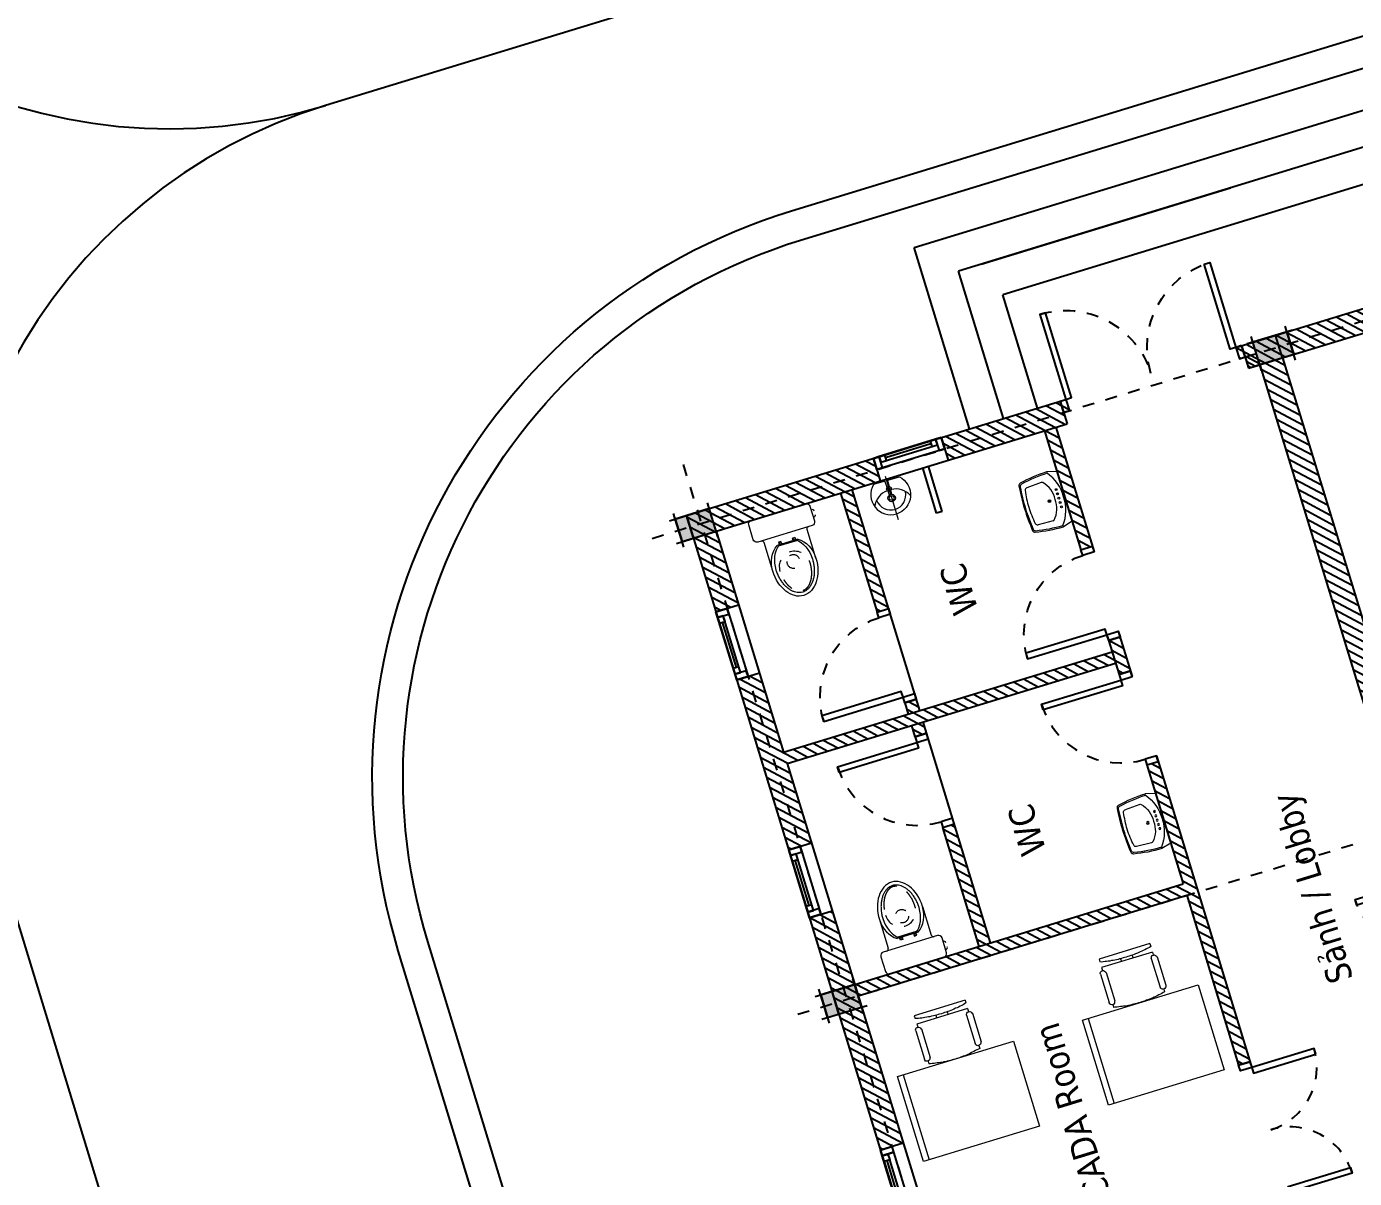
# Model space of a CAD drawing. Header units: inches. Extents: x 543393 to 2689207, y 1841861 to 9121372.
# Drawn here: x 547505.91 to 547517.12, y 1841962.72 to 1841972.44 of the extents above; entities that cross this region are included whole.
import ezdxf
from ezdxf.enums import TextEntityAlignment as Align

# ---------------------------------------------------------------- set-up
doc = ezdxf.new("R2010")
doc.units = ezdxf.units.IN
doc.header["$MEASUREMENT"] = 0
for name, pattern in [('02 Xref HH1 MBXD$0$ACAD_ISO07W100', [3, 0, -3]), ('02 Xref HH1 MBXD$0$HIDDEN', [0.375, 0.25, -0.125]), ('ACAD_ISO04W100', [30, 24, -3, 0, -3]), ('DASHDOT', [1, 0.5, -0.25, 0, -0.25])]:
    doc.linetypes.add(name, pattern=pattern)
for name, color, linetype in [('02 Xref HH1 MBXD$0$0.0', 4, 'Continuous'), ('02 Xref HH1 MBXD$0$01', 1, 'Continuous'), ('02 Xref HH1 MBXD$0$02', 8, 'Continuous'), ('02 Xref HH1 NDK$0$Nha_cot', 5, 'Continuous'), ('0_Central_Road', 9, 'Continuous'), ('CENTER', 8, 'ACAD_ISO04W100'), ('Duong', 4, 'Continuous'), ('MBXD$0$Noi_that', 7, 'Continuous')]:
    doc.layers.add(name, color=color, linetype=linetype)
for name, color, linetype, lineweight in [('02 Xref HH1 MBXD$0$VAT DUNG', 115, 'Continuous', 5), ('02 Xref HH1 NDK$0$00', 11, 'Continuous', 25), ('02 Xref HH1 NDK$0$000 NHA', 5, 'Continuous', 20), ('Kich thuoc', 8, 'Continuous', 18), ('TEXT_Phong', 1, 'Continuous', 20)]:
    doc.layers.add(name, color=color, linetype=linetype, lineweight=lineweight)
doc.styles.add('Tahoma-R', font='tahoma.ttf')
pattern_1 = [(315, (239317.2439360879, 83643.51714219354), (44.19417382415923, 44.19417382415921), [])]

# ---------------------------------------------------------------- blocks, each defined once
blk = doc.blocks.new('02 Xref HH1 MBXD$0$XRF-HH1-NDK$0$A$C36057a99')
h = blk.add_hatch(color=256)
h.dxf.hatch_style = 1
h.paths.add_polyline_path([(-100, 0), (100, 0), (100, 300), (-100, 300)])
blk.add_lwpolyline([(-100, 0), (100, 0), (100, 300), (-100, 300)], close=True)
blk = doc.blocks.new('02 Xref HH1 MBXD$0$CD-800')
at = {"color": 3}
for points in [[(0, -100), (50, -100), (50, 0), (0, 0)], [(750, -100), (800, -100), (800, 0), (750, 0)]]:
    blk.add_lwpolyline(points, close=True, dxfattribs=at)
at = {"color": 8}
blk.add_lwpolyline([(99.99999999999977, -800), (49.99999999999977, -800), (50, -100), (100, -100)], close=True, dxfattribs=at)
at = {"color": 8, "linetype": '02 Xref HH1 MBXD$0$HIDDEN'}
blk.add_arc((50, -100), 700, 270, 0, dxfattribs=at)
blk = doc.blocks.new('02 Xref HH1 MBXD$0$CD-1200')
at = {"color": 3}
for points in [[(0, -100), (50, -100), (50, 0), (0, 0)], [(1200, -100.0000000000009), (1150, -100.0000000000009), (1150, -9.094947017729282e-13), (1200, -9.094947017729282e-13)]]:
    blk.add_lwpolyline(points, close=True, dxfattribs=at)
at = {"color": 8}
for points in [[(100, -650), (50, -650), (50, -100), (100, -100)], [(1100, -650), (1150, -650), (1150, -100), (1100, -100)]]:
    blk.add_lwpolyline(points, close=True, dxfattribs=at)
at = {"color": 8, "linetype": '02 Xref HH1 MBXD$0$HIDDEN'}
for centre, start, end in [((50, -100), 270, 0), ((1150, -100), 180, 270)]:
    blk.add_arc(centre, 550, start, end, dxfattribs=at)
blk = doc.blocks.new('02 Xref HH1 MBXD$0$CS-1600')
at = {"color": 8, "lineweight": 25}
for p, q in [((100.0000000000086, -50), (50, -50)), ((50, -50), (50, -100)), ((50, -50), (50, -100)), ((50, -100), (100.0000000000086, -100)), ((100.0000000000086, -100), (100.0000000000086, -50)), ((775.0000000000136, -74.59999999998399), (100.0000000000086, -74.59999999998399)), ((824.9999999999804, -2.582964953035116e-10), (774.9999999999718, -2.582964953035116e-10)), ((774.9999999999718, -2.582964953035116e-10), (774.9999999999718, -50.0000000002583)), ((774.9999999999718, -2.582964953035116e-10), (774.9999999999718, -50.0000000002583)), ((775.0000000000136, -100), (775.0000000000136, -50)), ((775.0000000000641, -50.00000000012915), (825.0000000000555, -50.00000000012915)), ((775.0000000000136, -50.0000000002583), (825.0000000000223, -50.0000000002583)), ((825.000000000005, -100), (775.0000000000136, -100)), ((824.9999999999804, -50.0000000002583), (824.9999999999804, -2.582964953035116e-10)), ((1499.999999999985, -24.60000000024229), (824.9999999999804, -24.60000000024229)), ((825.000000000005, -50), (825.000000000005, -100)), ((825.000000000005, -100), (825.000000000005, -50)), ((1499.999999999985, -50.0000000002583), (1499.999999999985, -2.582964953035116e-10)), ((1499.999999999985, -2.582964953035116e-10), (1549.999999999977, -2.582964953035116e-10)), ((1549.999999999977, -50.0000000002583), (1499.999999999985, -50.0000000002583)), ((1549.999999999977, -2.582964953035116e-10), (1549.999999999977, -50.0000000002583)), ((1549.999999999977, -50.0000000002583), (1549.999999999977, -2.582964953035116e-10))]:
    blk.add_line(p, q, dxfattribs=at)
at = {"color": 8}
for p, q in [((775.0000000000136, -50), (100.0000000000086, -50)), ((100.0000000000086, -100), (775.0000000000136, -100)), ((774.9999999999718, -50.0000000002583), (1499.999999999985, -50.0000000002583)), ((1499.999999999985, -2.582964953035116e-10), (824.9999999999804, -2.582964953035116e-10))]:
    blk.add_line(p, q, dxfattribs=at)
at = {"color": 3}
for points in [[(50, -100), (0, -100), (0, 0), (50, 0)], [(1550.00000000001, -100), (50, -100), (50, 0), (1550.00000000001, 0)], [(1600.00000000001, -100), (1550.00000000001, -100), (1550.00000000001, 0), (1600.00000000001, 0)]]:
    blk.add_lwpolyline(points, close=True, dxfattribs=at)
blk.add_point((0, 0))
blk = doc.blocks.new('02 Xref HH1 MBXD$0$cs-600')
at = {"color": 8}
blk.add_line((100, 25), (500, 25), dxfattribs=at)
at = {"color": 3}
for points in [[(0, 0), (50, 0), (50, 100), (0, 100)], [(0, 100), (600, 100), (600, 0), (0, 0)], [(550, 0), (600, 0), (600, 100), (550, 100)]]:
    blk.add_lwpolyline(points, close=True, dxfattribs=at)
at = {"color": 8}
for points in [[(50, 0), (550, 0), (550, 50), (50, 50)], [(50, 0), (100, 0), (100, 50), (50, 50)], [(500, 0), (550, 0), (550, 50), (500, 50)]]:
    blk.add_lwpolyline(points, close=True, dxfattribs=at)
blk = doc.blocks.new('02 Xref HH1 MBXD$0$BANCAU-B2')
for p, q in [((-190, 462.500000000553), (-190, 210)), ((190, 462.500000000553), (190, 210)), ((92.3742169959296, 265), (-92.37421699648257, 265)), ((85.0463830503868, 275), (-85.04660340197734, 275)), ((-72.2601216872281, 265), (-51.05314135810477, 265)), ((-72.2601216872281, 243.7805752829881), (-72.2601216872281, 265)), ((-51.05314135810477, 243.7805752829881), (-72.2601216872281, 243.7805752829881)), ((-51.05314135810477, 265), (-51.05314135810477, 243.7805752829881)), ((51.05305321747437, 265), (51.05305321747437, 243.7805752829881)), ((72.2600335465977, 265), (51.05305321747437, 265)), ((51.05305321747437, 243.7805752829881), (72.2600335465977, 243.7805752829881)), ((72.2600335465977, 243.7805752829881), (72.2600335465977, 265)), ((-270, 160), (-270, 30)), ((240, 190), (-240, 190)), ((-210, 190), (-210, 190)), ((210, 190), (210, 190)), ((270, 30), (270, 160)), ((-240, 0), (240, 0))]:
    blk.add_line(p, q)
at = {"linetype": '02 Xref HH1 MBXD$0$ACAD_ISO07W100', "ltscale": 0.006}
blk.add_circle((0, 434.7380958119174), 56.5287471524498, dxfattribs=at)
for centre in [(-61.65663152266643, 254.3902876414941), (61.65663152214256, 254.3902876414941)]:
    blk.add_circle(centre, 8.482792131649331)
for centre, radius, start, end in [((-240, 160), 30, 90, 180), ((-210, 210), 20, 270, 0), ((210, 210), 20, 180, 270), ((240, 160), 30, 0, 90), ((273.9442274575122, 113.3675215301046), 16.17253041720685, 349.9311408095392, 104.1159132942667), ((-240, 30), 30, 180, 270), ((240, 30), 30, 270, 0), ((273.9442274575122, 73.83081370880245), 16.17253041720685, 255.8840867057333, 10.06885919046073)]:
    blk.add_arc(centre, radius, start, end)
for centre, major_axis, ratio, start_param, end_param in [((0, 462.5), (1.668526157082989e-14, 272.5), 0.6972477064220184, 4.71238898038469, 7.853981633974483), ((0, 462.5000000010186), (1.211701013645021e-09, 226.0090948697383), 0.8406741335321378, 7.853981633974483, 8.91706486442793), ((-0.000110175838926807, 462.5), (1.355400586013951e-14, 221.3610245910164), 0.7228006041509396, 7.853981633974483, 8.956191682072816), ((-0.000110175838926807, 462.5), (1.355400586013951e-14, 221.3610245910164), 0.7228006041509396, 3.610178932286629, 4.71238898038469), ((0, 462.5000000010186), (1.211701013645021e-09, 226.0090948697383), 0.8406741335321378, 3.649305749940541, 4.71238898038469)]:
    blk.add_ellipse(centre, major_axis=major_axis, ratio=ratio, start_param=start_param, end_param=end_param)
blk.add_ellipse((-0.000110175838926807, 482.5002630809031), major_axis=(8.26252823459631e-15, 134.9417828644509), ratio=0.9633775362342156, start_param=1.570796326794897, end_param=4.71238898038469, dxfattribs=at)
blk.add_open_spline([(159.9997721340333, 462.5000000000291), (159.9998127363215, 467.4457189893874), (159.8982742476801, 472.3914374009473), (159.2146202870936, 488.9978227845277), (158.1658428466471, 500.6137846189959), (154.9598770804296, 523.4830085401773), (152.8026890752662, 534.7360665836313), (147.4387698794308, 556.6335328389832), (144.2320479405171, 567.2777094200719), (136.8584456405952, 587.726259590243), (132.6916057155759, 597.5303537709988), (123.5170325430809, 616.0899665932229), (118.5094216864672, 624.8451404142252), (107.8002475808025, 641.1298286248348), (102.0989835753862, 648.6589465480065), (90.17121382258483, 662.3573645662691), (83.94530855628545, 668.5263296453923), (71.14571360382251, 679.4247786336346), (64.57295589154819, 684.1542826287623), (51.24275041552028, 692.154705056164), (44.48622270487249, 695.4263874893368), (30.9075415415864, 700.5422508063493), (24.0854649846442, 702.387903662282), (11.50863550632494, 704.5162766300491), (5.754114565148484, 705), (0, 705), (-8.325878511794144, 705), (-16.65424619789701, 703.9890189357393), (-31.78404864930781, 700.2653816074308), (-38.59138089630869, 697.8885577483743), (-52.10349788327585, 691.6940370013181), (-58.80777882947586, 687.8750717723742), (-71.97580624441616, 678.7796939428954), (-78.43855222783168, 673.5028327952314), (-90.95130244968459, 661.5322909019305), (-97.0004865124647, 654.8387702970649), (-108.5091168099025, 640.1358479378687), (-113.9680892575707, 632.1268278665375), (-124.1342110809637, 614.9446338355483), (-128.8411419047043, 605.771842839662), (-137.3659564529953, 586.4524704379728), (-141.1837571644865, 576.306208132155), (-147.8220373906952, 555.2581990050676), (-150.642492245388, 544.3567110801232), (-155.2081123985117, 522.0358707714186), (-156.9532734155946, 510.616737472883), (-159.3209553466586, 487.5104520893656), (-159.9434767421335, 475.8234979957633), (-159.998772014922, 463.5869927555323), (-159.9999972518126, 463.0434963048901), (-159.999992485682, 462.5000000000291)], degree=3, knots=[4.712388969939989, 4.712388969939989, 4.712388969939989, 4.712388969939989, 4.771364287852136, 4.771364287852136, 4.910801196223099, 4.910801196223099, 5.050238104594063, 5.050238104594063, 5.189675012965026, 5.189675012965026, 5.329111921335989, 5.329111921335989, 5.468548829706952, 5.468548829706952, 5.607985738077915, 5.607985738077915, 5.747422646448879, 5.747422646448879, 5.886859554819842, 5.886859554819842, 6.026296463190805, 6.026296463190805, 6.165733371561768, 6.165733371561768, 6.283185307179586, 6.283185307179586, 6.283185307179586, 6.453131618789937, 6.453131618789937, 6.5925685271609, 6.5925685271609, 6.732005435531863, 6.732005435531863, 6.871442343902826, 6.871442343902826, 7.010879252273789, 7.010879252273789, 7.150316160644753, 7.150316160644753, 7.289753069015715, 7.289753069015715, 7.429189977386679, 7.429189977386679, 7.568626885757642, 7.568626885757642, 7.708063794128606, 7.708063794128606, 7.847500702499568, 7.847500702499568, 7.853981636004789, 7.853981636004789, 7.853981636004789, 7.853981636004789])
blk.add_open_spline([(129.9997721350228, 482.5002462874982), (129.9998314161203, 489.721208042698), (129.763369003369, 496.9397483008797), (128.8200990814948, 511.2992332938011), (128.1138171542843, 518.4398270901293), (125.6607381264039, 536.9536770616251), (123.5366061523091, 548.2012108562631), (118.666875800991, 567.9285237002769), (116.1052417586325, 576.5463706816372), (109.990384476725, 594.0417911286349), (106.3529575639404, 602.845757032017), (99.13705939560896, 617.8674169398146), (95.67047872164403, 624.2654135194316), (88.38043523373199, 636.2793199895823), (84.55837867717491, 641.8907730164938), (77.95245605430682, 650.5717093134881), (75.24065520375734, 653.8694911068305), (69.73968689126195, 660.0659793094965), (66.94831206905656, 662.9675750924798), (59.09798819155549, 670.5043317250675), (53.99609918036731, 674.6892566510651), (43.82601765161962, 681.8055483612698), (38.76694759662496, 684.7318946189771), (29.6334944787086, 689.0426997180621), (25.53663712734124, 690.6038222044881), (17.72606526667369, 692.929553875234), (14.00022897709277, 693.7412736483675), (6.611034771252889, 694.7929719359672), (2.95145751585369, 695.0326942522661), (-4.389319128735224, 694.9602081083576), (-8.053358930483228, 694.6480593214801), (-15.45349825909943, 693.4462369018293), (-19.19401340736658, 692.5554070245998), (-26.76680979237426, 690.1437326381856), (-30.60335065040272, 688.620986275695), (-38.36806009570137, 684.8770579382253), (-42.29791730645229, 682.6541482904577), (-49.30048094911035, 678.0469288794557), (-52.36626727582188, 675.8123599963437), (-58.48999327994534, 670.8769345308538), (-61.5455975466175, 668.1779120655847), (-68.6954859032121, 661.2550321468152), (-72.77388186927419, 656.8245283695869), (-79.67866053452599, 648.3947557324136), (-82.55455195787363, 644.5839365982101), (-88.15342343854718, 636.5188249265484), (-90.8745923024544, 632.2672390112712), (-96.11667873407714, 623.3575551675167), (-98.64064274416887, 618.6944541656703), (-104.1748540247791, 607.5436824815988), (-107.1028470030869, 600.9292730094749), (-112.4965900426032, 587.151327686559), (-114.9608977941971, 579.9932685280219), (-119.3671573234315, 565.236718141794), (-121.3106003163266, 557.6359169519565), (-125.3965786774352, 538.536369525129), (-127.2191691533953, 526.8431051189546), (-129.4618926387338, 504.2509637195617), (-130.0000878353312, 493.3731748733844), (-129.9999924868462, 482.5002630809031)], degree=3, knots=[4.712388969939989, 4.712388969939989, 4.712388969939989, 4.712388969939989, 4.80629500141464, 4.80629500141464, 4.900201032889292, 4.900201032889292, 5.052651056997353, 5.052651056997353, 5.177078006474335, 5.177078006474335, 5.315683348000074, 5.315683348000074, 5.428572697610694, 5.428572697610694, 5.541462047221313, 5.541462047221313, 5.617388344645997, 5.617388344645997, 5.693314642070681, 5.693314642070681, 5.82929006744187, 5.82929006744187, 5.965265492813059, 5.965265492813059, 6.07849004775397, 6.07849004775397, 6.184291149170484, 6.184291149170484, 6.290092250586998, 6.290092250586998, 6.395893352003512, 6.395893352003512, 6.501694453420026, 6.501694453420026, 6.607495554836539, 6.607495554836539, 6.713296656253053, 6.713296656253053, 6.795146763769029, 6.795146763769029, 6.876996871285005, 6.876996871285005, 6.98843406430311, 6.98843406430311, 7.070753845163527, 7.070753845163527, 7.153073626023943, 7.153073626023943, 7.235393406884359, 7.235393406884359, 7.342362381898589, 7.342362381898589, 7.449331356912818, 7.449331356912818, 7.556300331927048, 7.556300331927048, 7.71254877288676, 7.71254877288676, 7.853981636004789, 7.853981636004789, 7.853981636004789, 7.853981636004789], dxfattribs=at)
blk = doc.blocks.new('02 Xref HH1 MBXD$0$lavabo')
at = {"ltscale": 0.75}
for p, q in [((-173.7823146229493, -200.4933592084562), (-167.0326063829125, -70.26109040516894)), ((165.3037878410541, -200.4933592084562), (158.5540796010173, -70.26109040516894)), ((-234.0663435509778, -269.585344706662), (-245.9804720139946, -269.585344706662)), ((-223.3172337056021, -354.5724883632502), (-245.9804720139946, -269.585344706662)), ((214.8387069237069, -354.5724883632502), (237.5019452320994, -269.585344706662)), ((237.5019452320994, -269.585344706662), (225.5878167690826, -269.585344706662)), ((214.8387069237069, -354.5724883632502), (-223.3172337056021, -354.5724883632502))]:
    blk.add_line(p, q, dxfattribs=at)
for centre, radius in [((-4.239263390947599, -219.8034271461656), 11.3316191542054), ((-4.239263390947599, -219.8034271461656), 7.554412769470269), ((-79.78339108562795, -302.565558255068), 7.932133407943782), ((-79.78339108562795, -302.565558255068), 7.698804930747526), ((-42.01132723828778, -302.565558255068), 7.932133407943782), ((-42.01132723828778, -302.565558255068), 7.698804930747526), ((-4.239263390947599, -302.565558255068), 7.932133407943782), ((33.53280045639258, -302.565558255068), 7.932133407943782), ((33.53280045639258, -302.565558255068), 7.698804930747526), ((71.30486430373276, -302.565558255068), 7.932133407943782), ((71.30486430373276, -302.565558255068), 7.698804930747526)]:
    blk.add_circle(centre, radius, dxfattribs=at)
for centre, radius, start, end in [((-8.478526781895198, -1639.710569581483), 1639.710569581503, 89.85186887672315, 96.77509360702454), ((0, -1639.710569581483), 1639.710569581503, 83.22490639297546, 90.14813112327687), ((1000.380224938621, -282.8291671704501), 1246.431059361767, 168.2067134800299, 179.3911982486969), ((1012.294353401696, -282.8291671704501), 1246.431059361767, 168.5857572130147, 179.3911982486969), ((-199.0344911699649, -32.40504633623641), 21.15235575451675, 97.83769215190715, 168.2067134800299), ((-188.7508002165123, -40.34526980039664), 21.15235575451675, 96.43094448232348, 168.5857572130147), ((-8.478526781895198, -1639.710569581483), 1630.645274258139, 89.85104536258451, 96.43094448232348), ((-145.90860288759, -71.35591015883256), 21.15235575451675, 99.0346575283541, 177.0331156599531), ((13.74481955089141, -1078.070643726969), 1040.448076633097, 90.96091482067543, 99.01188033366422), ((0, -1639.710569581483), 1630.645274258139, 83.56905551767652, 90.1489546374155), ((-22.29397182865068, -1077.357440695516), 1039.754756025072, 80.9781197865531, 88.97553505858382), ((137.4300761056948, -71.35591015883256), 21.15235575451675, 2.96688434004687, 80.96534247164588), ((180.2722734346171, -40.34526980039664), 21.15235575451675, 11.41424278698527, 83.56905551767652), ((190.5559643880697, -32.40504633623641), 21.15235575451675, 11.79328651997014, 82.16230784809287), ((-1020.772880183591, -282.8291671704501), 1246.431059361767, 0.6088017513031294, 11.41424278698527), ((-1008.858751720516, -282.8291671704501), 1246.431059361767, 0.6088017513031294, 11.79328651997014), ((-158.693740697694, -201.2753733182326), 15.10882553894054, 177.0331156599531, 225.9431141967377), ((-24.70679581403965, -62.80322461342439), 207.7926011044435, 225.9431141967377, 275.6527896029264), ((16.22826903214445, -62.80322461342439), 207.7926011044435, 264.3472103970736, 314.0568858032623), ((150.2152139157988, -201.2753733182326), 15.10882553894054, 314.0568858032623, 2.96688434004687), ((-16.05611655820394, 4.930433547589928), 350.5529511842581, 231.5447032551547, 271.9317598130945), ((7.577589776308741, 4.930433547589928), 350.5529511842581, 268.0682401869056, 308.4552967448453)]:
    blk.add_arc(centre, radius, start, end, dxfattribs=at)
blk = doc.blocks.new('02 Xref HH1 MBXD$0$BonTieuB-1')
blk.add_lwpolyline([(0, 0), (0, 395.5385259576724)])
for points in [[(-11.85070920409635, 41.36103791929781), (-118.5381108839065, 41.36103791929781, -0.6762442633544816), (0.8196770739741623, 346.4033059161156, -0.6762442633544816)], [(11.85070920409635, 41.36103791929781), (118.5381108839065, 41.36103791929781, 0.6762442633544816), (-0.8196770737413317, 346.4033059161156, 0.6762442633544816)], [(-11.85070920409635, 169.6336951552657), (-11.85070920409635, 133.8605040592374, 0.4142135623730951)], [(11.85070920409635, 169.6336951552657), (11.85070920409635, 133.8605040592374, -0.4142135623730951)], [(-11.85070920409635, 99.60542256687768), (-11.85070920409635, 37.84802062879317, 0.4142135623730951), (-2.154656792758033, 28.15196821751306), (0, 28.15196821751306)], [(11.85070920409635, 99.60542256687768), (11.85070920409635, 37.84802062879317, -0.4142135623730951), (2.154656792990863, 28.15196821751306), (0, 28.15196821751306)]]:
    blk.add_lwpolyline(points, format="xyb")
for centre, radius in [((0, 199.8920070216991), 32.49622663678509), ((0, 199.8920070216991), 20.8276729533657), ((0, 116.7329633134068), 20.8276729533657), ((0, 116.7329633134068), 9.159119269946302)]:
    blk.add_circle(centre, radius)
for centre, radius, start, end in [((2.340753620490432, 169.935677049798), 134.5060670237106, 90.49385323125182, 175.4790233157334), ((-2.340753620257601, 169.935677049798), 134.5060670237106, 4.520976684266608, 89.50614676874818), ((-6.036692167632282, 300.5048220728058), 173.7672929404931, 204.9905511254398, 266.040954996311), ((6.036692167865112, 300.5048220728058), 173.7672929404931, 273.959045003689, 335.0094488745602)]:
    blk.add_arc(centre, radius, start, end)
blk = doc.blocks.new('02 Xref HH1 MBXD$0$CD-1600')
at = {"color": 3}
for points in [[(0, -100), (50, -100), (50, 0), (0, 0)], [(1600, -100.0000000000009), (1550, -100.0000000000009), (1550, -9.094947017729282e-13), (1600, -9.094947017729282e-13)]]:
    blk.add_lwpolyline(points, close=True, dxfattribs=at)
at = {"color": 8}
for points in [[(99.99999999999977, -850), (49.99999999999977, -850), (50, -100), (100, -100)], [(1500, -850), (1550, -850.0000000000009), (1550, -100.0000000000009), (1500, -100)]]:
    blk.add_lwpolyline(points, close=True, dxfattribs=at)
at = {"color": 8, "linetype": '02 Xref HH1 MBXD$0$HIDDEN'}
for centre, start, end in [((50, -100), 270, 0), ((1550, -100), 180, 270)]:
    blk.add_arc(centre, 750, start, end, dxfattribs=at)
blk = doc.blocks.new('sdsadsadasd')
at = {"layer": '02 Xref HH1 MBXD$0$0.0'}
for p, q in [((-50, 50.00000000007276), (-50, -149.9999999998545)), ((1550, 50.00000000007276), (1550, -149.9999999998545))]:
    blk.add_line(p, q, dxfattribs=at)
at = {"layer": '02 Xref HH1 MBXD$0$0.0', "xscale": -1, "rotation": 180}
blk.add_blockref('02 Xref HH1 MBXD$0$CD-1600', (-50, -50), dxfattribs=at)
blk = doc.blocks.new('fdfdsfsd')
at = {"layer": '02 Xref HH1 MBXD$0$0.0'}
for p, q in [((200, 300), (0, 300)), ((200, -300), (0, -300))]:
    blk.add_line(p, q, dxfattribs=at)
at = {"layer": '02 Xref HH1 MBXD$0$0.0', "rotation": 90}
blk.add_blockref('02 Xref HH1 MBXD$0$cs-600', (200, -300), dxfattribs=at)
blk = doc.blocks.new('02 Xref HH1 NDK$0$333')
at = {"layer": '02 Xref HH1 NDK$0$Nha_cot'}
h = blk.add_hatch(color=256, dxfattribs=at)
h.paths.add_polyline_path([(-99.99999999998545, 99.99999999999818), (-99.99999999998545, 0), (100.0000000000146, 0), (100.0000000000146, 99.99999999999818)])
h.paths.add_polyline_path([(100.0000000000146, -200.0000000000018), (100.0000000000146, 0), (-99.99999999998545, 0), (-99.99999999998543, -200.0000000000018)])
for p, q in [((-99.99999999998545, 149.9999999999982), (-99.99999999998545, -250.0000000000018)), ((100.0000000000146, 149.9999999999982), (100.0000000000146, -250.0000000000018)), ((150.0000000000146, 99.99999999999818), (-149.9999999999854, 99.99999999999818)), ((100.0000000000146, 99.99999999999272), (-99.99999999998545, 99.99999999999272)), ((99.99999999998545, 0), (-99.99999999998545, 0)), ((150.0000000000146, -200.0000000000018), (-149.9999999999854, -200.0000000000018))]:
    blk.add_line(p, q, dxfattribs=at)
blk = doc.blocks.new('02 Xref HH1 NDK$0$khung')
at = {"layer": '02 Xref HH1 NDK$0$Nha_cot', "extrusion": (0, 0, -1), "zscale": -1}
for p in [(-25300.00000000001, -149.9999999999691), (-29500.00000000001, -149.99999999994)]:
    blk.add_blockref('02 Xref HH1 NDK$0$333', p, dxfattribs=at)
at = {"layer": '02 Xref HH1 NDK$0$Nha_cot', "rotation": 180}
blk.add_blockref('02 Xref HH1 NDK$0$333', (29500.00000000001, -5349.99999999994), dxfattribs=at)
blk = doc.blocks.new('NDK1')
at = {"layer": '02 Xref HH1 MBXD$0$02'}
h = blk.add_hatch(dxfattribs=at)
h.set_pattern_fill('ANSI31', color=256, scale=500, angle=-90.00000000000001)
h.set_pattern_definition(pattern_1)
h.paths.add_polyline_path([(239217.2439360879, 82743.51714219354), (239417.2439360879, 82743.51714219354), (239417.2439360879, 83543.51714219354), (243117.2439360879, 83543.41400660147), (243117.2439360879, 83743.41400660147), (239217.2439360879, 83743.51714219354)])
h.paths.add_polyline_path([(239217.2439360879, 78543.51714219354), (239417.2439360879, 78543.51714219354), (239417.2439360879, 80343.51714219354), (239217.2439360879, 80343.51714219354)])
h.paths.add_polyline_path([(239217.2439360879, 74343.51714219354), (239417.2439360879, 74343.51714219354), (239417.2439360879, 76143.51714219354), (239217.2439360879, 76143.51714219354)])
h.paths.add_polyline_path([(239217.2439360879, 70143.51714219357), (239417.2439360879, 70143.51714219357), (239417.2439360879, 71943.51714219354), (239217.2439360879, 71943.51714219354)])
h.paths.add_polyline_path([(239217.2439360879, 65943.51714219354), (239417.2439360879, 65943.51714219354), (239417.2439360879, 67743.51714219354), (239217.2439360879, 67743.51714219354)])
h.paths.add_polyline_path([(239217.2439360879, 61743.51714219354), (239417.2439360879, 61743.51714219354), (239417.2439360879, 63543.51714219354), (239217.2439360879, 63543.51714219354)])
h.paths.add_polyline_path([(241617.2439360879, 54143.51714219354), (241617.2439360879, 54343.51714219354), (239417.2439360879, 54343.51714219354), (239417.2439360879, 59343.51714219354), (239217.2439360879, 59343.51714219354), (239217.2439360879, 54143.51714219354)])
h.paths.add_polyline_path([(245717.186538893, 54243.51714219351), (245717.186538893, 54343.51714219357), (243217.2439360879, 54343.51714219354), (243217.2439360879, 54143.51714219354), (245767.186538893, 54143.51714219354), (245767.186538893, 54243.51714219351)])
h = blk.add_hatch(dxfattribs=at)
h.set_pattern_fill('ANSI31', color=256, scale=500, angle=-90.00000000000001)
h.set_pattern_definition(pattern_1)
h.paths.add_polyline_path([(250417.2439360879, 58343.51714219354), (250417.2439360879, 58443.51714219354), (247517.2439360879, 58443.51714219354), (247517.2439360879, 59943.51714219354), (247417.2439360879, 59943.51714219354), (247417.2439360879, 57293.51714219354), (247517.2439360879, 57293.51714219354), (247517.2439360879, 58343.51714219354)])
h = blk.add_hatch(dxfattribs=at)
h.set_pattern_fill('ANSI31', color=256, scale=500, angle=-90.00000000000001)
h.set_pattern_definition(pattern_1)
h.paths.add_polyline_path([(250417.2439360879, 57693.51714219354), (250617.2439360879, 57693.51714219354), (250617.2439360879, 59743.51714219354), (250417.2439360879, 59743.51714219354)])
h.paths.add_polyline_path([(250617.2439360879, 54993.51714219354), (250417.2439360879, 54993.51714219354), (250417.2439360879, 54343.51714219354), (250167.2439360879, 54343.51714219354), (250167.2439360879, 54143.51714219354), (250617.2439360879, 54143.51714219354)])
h.paths.add_polyline_path([(250417.2439360879, 55593.51714219354), (250617.2439360879, 55593.51714219354), (250617.2439360879, 57093.51714219354), (250417.2439360879, 57093.51714219354), (250417.2439360879, 56393.51714219354), (247517.2439360879, 56393.51714219354), (247517.2439360879, 56293.51714219354), (250417.2439360879, 56293.51714219354)])
h = blk.add_hatch(dxfattribs=at)
h.set_pattern_fill('ANSI31', color=256, scale=500, angle=-90.00000000000001)
h.set_pattern_definition(pattern_1)
h.paths.add_polyline_path([(245417.2439360879, 54343.51714219357), (245617.2439360879, 54343.51714219357), (245616.3791406679, 58343.51714219354), (245416.3791406679, 58343.51714219354)])
h = blk.add_hatch(dxfattribs=at)
h.set_pattern_fill('ANSI31', color=256, scale=500, angle=-90.00000000000001)
h.set_pattern_definition(pattern_1)
h.paths.add_polyline_path([(249317.2439360879, 57293.51714219354), (249217.2439360879, 57293.51714219354), (249217.2439360879, 58343.51714219354), (249317.2439360879, 58343.51714219354)])
h = blk.add_hatch(dxfattribs=at)
h.set_pattern_fill('ANSI31', color=256, scale=500, angle=-90.00000000000001)
h.set_pattern_definition(pattern_1)
h.paths.add_polyline_path([(247517.2439360879, 56193.51714219354), (247517.2439360879, 56493.51714219354), (247417.2439360879, 56493.51714219354), (247417.2439360879, 56193.51714219354)])
h = blk.add_hatch(dxfattribs=at)
h.set_pattern_fill('ANSI31', color=256, scale=500, angle=-90.00000000000001)
h.set_pattern_definition(pattern_1)
h.paths.add_polyline_path([(249317.2439360879, 56493.51714219354), (249317.2439360879, 56393.51714219354), (249217.2439360879, 56393.51714219354), (249217.2439360879, 56493.51714219354)])
h = blk.add_hatch(dxfattribs=at)
h.set_pattern_fill('ANSI31', color=256, scale=500, angle=-90.00000000000001)
h.set_pattern_definition(pattern_1)
h.paths.add_polyline_path([(249317.2439360879, 56193.51714219354), (249317.2439360879, 56293.51714219354), (249217.2439360879, 56293.51714219354), (249217.2439360879, 56193.51714219354)])
h = blk.add_hatch(dxfattribs=at)
h.set_pattern_fill('ANSI31', color=256, scale=500, angle=-90.00000000000001)
h.set_pattern_definition(pattern_1)
h.paths.add_polyline_path([(247417.2439360879, 54343.51714219354), (247517.2439360879, 54343.51714219354), (247517.2439360879, 55393.51714219354), (247417.2439360879, 55393.51714219354)])
h = blk.add_hatch(dxfattribs=at)
h.set_pattern_fill('ANSI31', color=256, scale=500, angle=-90.00000000000001)
h.set_pattern_definition(pattern_1)
h.paths.add_polyline_path([(249317.2439360879, 55393.51714219354), (249217.2439360879, 55393.51714219354), (249217.2439360879, 54343.51714219354), (249317.2439360879, 54343.51714219354)])
h = blk.add_hatch(dxfattribs=at)
h.set_pattern_fill('ANSI31', color=256, scale=500, angle=-90.00000000000001)
h.set_pattern_definition([(315, (239317.2439360879, 71043.51714219354), (44.19417382415923, 44.19417382415921), [])])
h.paths.add_polyline_path([(245717.2439360851, 54243.51714219371), (245717.2439360851, 54343.51714219371), (245617.2439360879, 54343.51714219354), (245617.2439360879, 54243.51714219354)])
h = blk.add_hatch(dxfattribs=at)
h.set_pattern_fill('ANSI31', color=256, scale=500, angle=-90.00000000000001)
h.set_pattern_definition(pattern_1)
h.paths.add_polyline_path([(248967.2439360879, 54343.51714219354), (248967.2439360879, 54143.51714219354), (250417.2439360879, 54143.51714219354), (250417.2439360879, 54343.51714219354)])
h.paths.add_polyline_path([(247317.186538893, 54343.51714219354), (247317.186538893, 54243.51714219351), (247267.186538893, 54243.51714219351), (247267.186538893, 54143.51714219354), (248367.2439360879, 54143.51714219354), (248367.2439360879, 54343.51714219354)])
at = {"layer": '02 Xref HH1 MBXD$0$0.0'}
for p, q in [((250417.2439360879, 56393.51714219354), (250417.2439360879, 72343.5171421936)), ((250617.2439360879, 54143.51714219354), (250617.2439360879, 72343.5171421936)), ((247417.2439360879, 57243.51714219354), (247417.2439360879, 59966.01714219354)), ((247417.2446901856, 59943.51714219354), (247517.2439360879, 59943.51714219354)), ((247517.2439360879, 58443.51714219354), (247517.2439360879, 59943.51714219354)), ((250417.2439360879, 59743.51714219354), (250617.2439360879, 59743.51714219354)), ((250417.2439360879, 58443.51714219354), (247517.2439360879, 58443.51714219354)), ((245417.2439360879, 54343.51714219354), (245416.3791406679, 58343.51714219354)), ((245617.2439360879, 54343.51714219354), (245616.3791406679, 58343.51714219354)), ((247517.2439360879, 57293.51714219354), (247517.2439360879, 58343.51714219354)), ((250417.2439360879, 58343.51714219354), (247517.2439360879, 58343.51714219354)), ((249217.2439360879, 58343.51714219354), (249217.2439360879, 56393.51714219354)), ((249317.2439360879, 58343.51714219354), (249317.2439360879, 57293.51714219354)), ((247517.2439360879, 57293.51714219354), (247417.2439360879, 57293.51714219354)), ((247417.2439360879, 56143.51714219354), (247417.2439360879, 56543.51714219354)), ((247517.2439360879, 56493.51714219354), (247417.2439360879, 56493.51714219354)), ((247517.2439360879, 56163.51714219354), (247517.2439360879, 56523.51714219354)), ((249317.2439360879, 56493.51714219354), (249217.2439360879, 56493.51714219354)), ((249317.2439360879, 56493.51714219354), (249317.2439360879, 56393.51714219354)), ((250417.2439360879, 56393.51714219354), (247517.2439360879, 56393.51714219354)), ((250417.2439360879, 56293.51714219354), (247517.2439360879, 56293.51714219354)), ((249217.2439360879, 54343.51714219354), (249217.2439360879, 56293.51714219354)), ((249317.2439360879, 56193.51714219354), (249317.2439360879, 56293.51714219354)), ((250417.2439360879, 54343.51714219354), (250417.2439360879, 56293.51714219354)), ((247517.2439360879, 56193.51714219354), (247417.2439360879, 56193.51714219354)), ((249317.2439360879, 56193.51714219354), (249217.2439360879, 56193.51714219354)), ((247417.2439360879, 54343.51714219354), (247417.2439360879, 55443.51714219354)), ((247517.2439360879, 55393.51714219354), (247417.2439360879, 55393.51714219354)), ((247517.2439360879, 54343.51714219354), (247517.2439360879, 55393.51714219354)), ((249317.2439360879, 55393.51714219354), (249217.2439360879, 55393.51714219354)), ((249317.2439360879, 54343.51714219354), (249317.2439360879, 55393.51714219354)), ((245717.2439360851, 54343.51714219357), (243216.7488916403, 54343.51714219354)), ((245717.2439360851, 54343.51714219371), (245617.2439360879, 54343.51714219354)), ((245717.2439360851, 54243.51714219371), (245717.2439360851, 54343.51714219371)), ((250417.2439360879, 54343.51714219354), (247317.186538893, 54343.51714219354)), ((248367.2439360879, 54143.51714219354), (248367.2439360879, 54343.51714219354)), ((248967.2439360879, 54143.51714219354), (248967.2439360879, 54343.51714219354)), ((245767.186538893, 54143.51714219354), (243166.7488916403, 54143.51714219354)), ((245717.2439360851, 54243.51714219371), (245617.2439360879, 54243.51714219354)), ((250617.2439360879, 54143.51714219354), (247267.186538893, 54143.51714219354)), ((247517.186538893, 54143.51714219312), (247517.186538893, 53143.51714219312)), ((247817.186538893, 54143.51714219312), (247817.186538893, 52843.51714219312)), ((248117.186538893, 54143.51714219312), (248117.186538893, 52543.51714219312)), ((241416.7488916403, 53143.51714219316), (247517.186538893, 53143.51714219312)), ((241116.7488916403, 52843.51714219315), (247817.186538893, 52843.51714219312)), ((247617.2439360851, 52843.51714219342), (245417.186538893, 52843.51714219342)), ((248117.186538893, 52543.51714219312), (240816.7488916403, 52543.51714219331))]:
    blk.add_line(p, q, dxfattribs=at)
at = {"layer": '02 Xref HH1 MBXD$0$01'}
for p, q in [((248542.2439360879, 54743.51714219354), (248542.2439360879, 54343.51714219354)), ((248542.2439360879, 54743.51714219354), (248592.2439360879, 54743.51714219354)), ((248592.2439360879, 54743.51714219354), (248592.2439360879, 54343.51714219354))]:
    blk.add_line(p, q, dxfattribs=at)
at = {"layer": '02 Xref HH1 NDK$0$000 NHA'}
blk.add_line((245317.243936088, 54143.5171421936), (245317.243936088, 54343.5171421936), dxfattribs=at)
blk.add_line((245317.243936088, 54143.5171421936), (245317.243936088, 54343.5171421936), dxfattribs=at)
at = {"layer": 'CENTER', "color": 8, "ltscale": 0.015}
for p, q in [((250517.2439360879, 53722.5562985695), (250517.2439360879, 84104.2383448125)), ((250949.4446649298, 58443.5171421936), (238709.3855222972, 58443.5171421936)), ((250949.4446649298, 54243.5171421936), (238709.3855222972, 54243.5171421936))]:
    blk.add_line(p, q, dxfattribs=at)
at = {"layer": 'MBXD$0$Noi_that', "lineweight": 20}
for points in [[(248666.4952068109, 59943.51714219342), (248666.4952068109, 59193.36137895656), (247644.6883532389, 59193.36137895656), (247644.6883532389, 59943.51714219342), (248666.4952068109, 59943.51714219342)], [(248616.650970053, 59193.36137895656), (248616.650970053, 59943.51714219342)], [(250297.7700775455, 59943.51714219342), (250297.7700775455, 59193.36137895656), (249275.9632239735, 59193.36137895656), (249275.9632239735, 59943.51714219342), (250297.7700775455, 59943.51714219342)], [(250247.9258407875, 59193.36137895656), (250247.9258407875, 59943.51714219342)], [(247933.784926446, 59168.43926057583), (247946.2459856319, 59170.93147241444), (247961.1992566635, 59173.42368425216), (247973.6603158494, 59175.91589608983), (247988.6135868668, 59178.40810792844), (248003.5668579126, 59180.90031976529), (248016.0279170985, 59183.39253160389), (248030.981188116, 59185.8847434425), (248045.9344591476, 59188.37695528023), (248058.3955183478, 59188.37695528023), (248073.3487893794, 59190.86916711795), (248088.3020603969, 59190.86916711795), (248100.7631195827, 59190.86916711795), (248115.7163906143, 59193.36137895656), (248130.669661646, 59193.36137895656), (248143.130720832, 59193.36137895656), (248158.0839918636, 59193.36137895656), (248173.0372628809, 59193.36137895656), (248185.498322081, 59193.36137895656), (248200.4515931126, 59193.36137895656), (248215.40486413, 59190.86916711795), (248227.8659233302, 59190.86916711795), (248242.8191943475, 59190.86916711795), (248257.7724653935, 59188.37695528023), (248270.2335245794, 59188.37695528023), (248285.1867955968, 59185.8847434425), (248300.1400666285, 59183.39253160389), (248312.6011258286, 59180.90031976529), (248327.5543968459, 59178.40810792844), (248340.0154560318, 59175.91589608983), (248354.9687270636, 59173.42368425216), (248369.921998081, 59170.93147241444), (248382.383057281, 59168.43926057583)], [(249565.0597971805, 59168.43926057583), (249577.5208563664, 59170.93147241444), (249592.474127398, 59173.42368425216), (249604.935186584, 59175.91589608983), (249619.8884576014, 59178.40810792844), (249634.8417286472, 59180.90031976529), (249647.3027878331, 59183.39253160389), (249662.2560588505, 59185.8847434425), (249677.2093298821, 59188.37695528023), (249689.6703890823, 59188.37695528023), (249704.623660114, 59190.86916711795), (249719.5769311315, 59190.86916711795), (249732.0379903173, 59190.86916711795), (249746.9912613489, 59193.36137895656), (249761.9445323805, 59193.36137895656), (249774.4055915665, 59193.36137895656), (249789.3588625981, 59193.36137895656), (249804.3121336154, 59193.36137895656), (249816.7731928155, 59193.36137895656), (249831.7264638472, 59193.36137895656), (249846.6797348646, 59190.86916711795), (249859.1407940648, 59190.86916711795), (249874.0940650821, 59190.86916711795), (249889.047336128, 59188.37695528023), (249901.5083953139, 59188.37695528023), (249916.4616663313, 59185.8847434425), (249931.4149373631, 59183.39253160389), (249943.8759965632, 59180.90031976529), (249958.8292675805, 59178.40810792844), (249971.2903267664, 59175.91589608983), (249986.2435977981, 59173.42368425216), (250001.1968688155, 59170.93147241444), (250013.6579280155, 59168.43926057583)], [(247906.3705962285, 58866.88162817757), (247906.3705962285, 59118.59502381619)], [(247908.86280806, 59118.59502381619), (247911.3550198915, 59128.56387116792), (247916.3394435687, 59136.04050668198), (247923.8160790774, 59141.02493035744), (247933.784926446, 59143.51714219604), (247943.7537738004, 59141.02493035744), (247951.2304093091, 59136.04050668198), (247956.2148329863, 59128.56387116792), (247958.7070448178, 59118.59502381619)], [(247933.784926446, 59143.51714219604), (247933.784926446, 59168.43926057583)], [(247958.7070448178, 58866.88162817757), (247958.7070448178, 59118.59502381619)], [(248357.4609388949, 58866.88162817757), (248357.4609388949, 59118.59502381619)], [(248359.9531507407, 59118.59502381619), (248362.4453625722, 59128.56387116792), (248367.4297862495, 59136.04050668198), (248374.9064217723, 59141.02493035744), (248384.8752691268, 59143.51714219604), (248392.3519046354, 59141.02493035744), (248402.3207519899, 59136.04050668198), (248407.305175667, 59128.56387116792), (248407.305175667, 59118.59502381619)], [(248382.383057281, 59143.51714219604), (248382.383057281, 59168.43926057583)], [(248407.305175667, 58866.88162817757), (248407.305175667, 59118.59502381619)], [(249537.645466963, 58866.88162817757), (249537.645466963, 59118.59502381619)], [(249540.1376787945, 59118.59502381619), (249542.629890626, 59128.56387116792), (249547.6143143032, 59136.04050668198), (249555.0909498119, 59141.02493035744), (249565.0597971805, 59143.51714219604), (249575.0286445349, 59141.02493035744), (249582.5052800436, 59136.04050668198), (249587.4897037208, 59128.56387116792), (249589.9819155523, 59118.59502381619)], [(249565.0597971805, 59143.51714219604), (249565.0597971805, 59168.43926057583)], [(249589.9819155523, 58866.88162817757), (249589.9819155523, 59118.59502381619)], [(249988.7358096295, 58866.88162817757), (249988.7358096295, 59118.59502381619)], [(249991.2280214752, 59118.59502381619), (249993.7202333067, 59128.56387116792), (249998.704656984, 59136.04050668198), (250006.1812925068, 59141.02493035744), (250016.1501398613, 59143.51714219604), (250023.6267753699, 59141.02493035744), (250033.5956227244, 59136.04050668198), (250038.5800464015, 59128.56387116792), (250038.5800464015, 59118.59502381619)], [(250013.6579280155, 59143.51714219604), (250013.6579280155, 59168.43926057583)], [(250038.5800464015, 58866.88162817757), (250038.5800464015, 59118.59502381619)], [(247958.7070448178, 58866.88162817757), (247956.2148329863, 58859.40499266444), (247951.2304093091, 58851.92835715038), (247943.7537738004, 58844.45172163632), (247933.784926446, 58844.45172163632), (247923.8160790774, 58844.45172163632), (247916.3394435687, 58851.92835715038), (247911.3550198915, 58859.40499266444), (247908.86280806, 58866.88162817757)], [(248407.305175667, 58866.88162817757), (248407.305175667, 58859.40499266444), (248402.3207519899, 58851.92835715038), (248392.3519046354, 58844.45172163632), (248384.8752691268, 58844.45172163632), (248374.9064217723, 58844.45172163632), (248367.4297862495, 58851.92835715038), (248362.4453625722, 58859.40499266444), (248359.9531507407, 58866.88162817757)], [(249589.9819155523, 58866.88162817757), (249587.4897037208, 58859.40499266444), (249582.5052800436, 58851.92835715038), (249575.0286445349, 58844.45172163632), (249565.0597971805, 58844.45172163632), (249555.0909498119, 58844.45172163632), (249547.6143143032, 58851.92835715038), (249542.629890626, 58859.40499266444), (249540.1376787945, 58866.88162817757)], [(250038.5800464015, 58866.88162817757), (250038.5800464015, 58859.40499266444), (250033.5956227244, 58851.92835715038), (250023.6267753699, 58844.45172163632), (250016.1501398613, 58844.45172163632), (250006.1812925068, 58844.45172163632), (249998.704656984, 58851.92835715038), (249993.7202333067, 58859.40499266444), (249991.2280214752, 58866.88162817757)], [(247933.784926446, 58817.03739141792), (247933.784926446, 58841.95950979771)], [(247933.784926446, 58817.03739141792), (248382.383057281, 58817.03739141792)], [(247933.784926446, 58767.19315465741), (247946.2459856319, 58772.17757833461), (247961.1992566635, 58774.66979017234), (247973.6603158494, 58777.16200201001), (247988.6135868668, 58779.65421384774), (248003.5668579126, 58782.14642568634), (248016.0279170985, 58784.63863752407), (248030.981188116, 58784.63863752407), (248045.9344591476, 58787.13084936174), (248058.3955183478, 58789.6230612004), (248073.3487893794, 58789.6230612004), (248088.3020603969, 58792.11527303813), (248100.7631195827, 58792.11527303813), (248115.7163906143, 58792.11527303813), (248130.669661646, 58792.11527303813), (248143.130720832, 58792.11527303813), (248158.0839918636, 58794.6074848758), (248173.0372628809, 58792.11527303813), (248185.498322081, 58792.11527303813), (248200.4515931126, 58792.11527303813), (248215.40486413, 58792.11527303813), (248227.8659233302, 58792.11527303813), (248242.8191943475, 58789.6230612004), (248257.7724653935, 58789.6230612004), (248270.2335245794, 58787.13084936174), (248285.1867955968, 58784.63863752407), (248300.1400666285, 58784.63863752407), (248312.6011258286, 58782.14642568634), (248327.5543968459, 58779.65421384774), (248340.0154560318, 58777.16200201001), (248354.9687270636, 58774.66979017234), (248369.921998081, 58772.17757833461), (248382.383057281, 58767.19315465741)], [(247933.784926446, 58742.27103627843), (247933.784926446, 58767.19315465741)], [(247933.784926446, 58742.27103627843), (248382.383057281, 58742.27103627843)], [(248105.74754326, 58792.11527303813), (248105.74754326, 58817.03739141792)], [(248207.9282286213, 58792.11527303813), (248207.9282286213, 58817.03739141792)], [(248382.383057281, 58817.03739141792), (248382.383057281, 58841.95950979771)], [(248382.383057281, 58742.27103627843), (248382.383057281, 58767.19315465741)], [(249565.0597971805, 58817.03739141792), (249565.0597971805, 58841.95950979771)], [(249565.0597971805, 58817.03739141792), (250013.6579280155, 58817.03739141792)], [(249565.0597971805, 58767.19315465741), (249577.5208563664, 58772.17757833461), (249592.474127398, 58774.66979017234), (249604.935186584, 58777.16200201001), (249619.8884576014, 58779.65421384774), (249634.8417286472, 58782.14642568634), (249647.3027878331, 58784.63863752407), (249662.2560588505, 58784.63863752407), (249677.2093298821, 58787.13084936174), (249689.6703890823, 58789.6230612004), (249704.623660114, 58789.6230612004), (249719.5769311315, 58792.11527303813), (249732.0379903173, 58792.11527303813), (249746.9912613489, 58792.11527303813), (249761.9445323805, 58792.11527303813), (249774.4055915665, 58792.11527303813), (249789.3588625981, 58794.6074848758), (249804.3121336154, 58792.11527303813), (249816.7731928155, 58792.11527303813), (249831.7264638472, 58792.11527303813), (249846.6797348646, 58792.11527303813), (249859.1407940648, 58792.11527303813), (249874.0940650821, 58789.6230612004), (249889.047336128, 58789.6230612004), (249901.5083953139, 58787.13084936174), (249916.4616663313, 58784.63863752407), (249931.4149373631, 58784.63863752407), (249943.8759965632, 58782.14642568634), (249958.8292675805, 58779.65421384774), (249971.2903267664, 58777.16200201001), (249986.2435977981, 58774.66979017234), (250001.1968688155, 58772.17757833461), (250013.6579280155, 58767.19315465741)], [(249565.0597971805, 58742.27103627843), (249565.0597971805, 58767.19315465741)], [(249565.0597971805, 58742.27103627843), (250013.6579280155, 58742.27103627843)], [(249737.0224139946, 58792.11527303813), (249737.0224139946, 58817.03739141792)], [(249839.2030993559, 58792.11527303813), (249839.2030993559, 58817.03739141792)], [(250013.6579280155, 58817.03739141792), (250013.6579280155, 58841.95950979771)], [(250013.6579280155, 58742.27103627843), (250013.6579280155, 58767.19315465741)]]:
    blk.add_lwpolyline(points, dxfattribs=at)
for p in [(250417.2439360879, 57393.51714219354), (250417.2439360879, 55293.51714219354)]:
    blk.add_blockref('fdfdsfsd', p)
at = {"rotation": 180}
blk.add_blockref('sdsadsadasd', (247267.186538893, 54193.51714219351), dxfattribs=at)
at = {"layer": '02 Xref HH1 MBXD$0$0.0'}
for name, p, rotation in [('02 Xref HH1 MBXD$0$CS-1600', (250617.2439360879, 61343.51714219357), 270), ('02 Xref HH1 MBXD$0$CD-1200', (247517.2439360879, 61143.51714219354), 270), ('02 Xref HH1 MBXD$0$CD-800', (247417.2439360879, 56493.51714219354), 89.99999999999999), ('02 Xref HH1 MBXD$0$CD-800', (249217.2439360879, 56493.51714219354), 89.99999999999999)]:
    blk.add_blockref(name, p, dxfattribs=dict(at, rotation=rotation))
at = {"layer": '02 Xref HH1 MBXD$0$0.0', "xscale": -1, "rotation": 90}
for name, p in [('02 Xref HH1 MBXD$0$CD-1200', (245517.2439360879, 60043.10382189025)), ('02 Xref HH1 MBXD$0$CD-800', (247417.2439360879, 56193.51714219354)), ('02 Xref HH1 MBXD$0$CD-800', (249217.2439360879, 56193.51714219354))]:
    blk.add_blockref(name, p, dxfattribs=at)
at = {"layer": '02 Xref HH1 MBXD$0$0.0', "xscale": -1}
blk.add_blockref('02 Xref HH1 MBXD$0$CD-1600', (247317.186538893, 54243.51714219333), dxfattribs=at)
at = {"layer": '02 Xref HH1 MBXD$0$0.0'}
blk.add_blockref('02 Xref HH1 MBXD$0$cs-600', (248367.2439360879, 54143.51714219354), dxfattribs=at)
at = {"layer": '02 Xref HH1 MBXD$0$02', "rotation": 270}
for p in [(250417.2439360879, 58443.51714219354), (250417.2439360879, 54243.51714219354)]:
    blk.add_blockref('02 Xref HH1 MBXD$0$XRF-HH1-NDK$0$A$C36057a99', p, dxfattribs=at)
at = {"layer": '02 Xref HH1 MBXD$0$02', "xscale": -1, "rotation": 90}
blk.add_blockref('02 Xref HH1 MBXD$0$XRF-HH1-NDK$0$A$C36057a99', (245617.2439360879, 54243.51714219354), dxfattribs=at)
at = {"layer": '02 Xref HH1 MBXD$0$VAT DUNG', "rotation": 180}
blk.add_blockref('02 Xref HH1 MBXD$0$BANCAU-B2', (249867.2439360879, 58343.51714219354), dxfattribs=at)
at = {"layer": '02 Xref HH1 MBXD$0$VAT DUNG', "linetype": 'Continuous', "xscale": -1, "rotation": 270}
blk.add_blockref('02 Xref HH1 MBXD$0$lavabo', (247871.8164244511, 57768.11969231113), dxfattribs=at)
at = {"layer": '02 Xref HH1 MBXD$0$VAT DUNG', "linetype": 'Continuous', "rotation": 270}
blk.add_blockref('02 Xref HH1 MBXD$0$lavabo', (247871.8164244511, 54918.91459207595), dxfattribs=at)
at = {"layer": '02 Xref HH1 MBXD$0$VAT DUNG', "xscale": -1}
blk.add_blockref('02 Xref HH1 MBXD$0$BANCAU-B2', (249867.2439360879, 54343.51714219354), dxfattribs=at)
at = {"layer": '02 Xref HH1 MBXD$0$VAT DUNG', "xscale": 0.9636363638564944, "yscale": 0.9636363638564944, "zscale": 0.9636363638564944}
blk.add_blockref('02 Xref HH1 MBXD$0$BonTieuB-1', (248917.2439360879, 54316.38888190503), dxfattribs=at)
at = {"layer": '02 Xref HH1 NDK$0$00', "lineweight": 20, "ltscale": 0.5, "rotation": 270}
blk.add_blockref('02 Xref HH1 NDK$0$khung', (250767.2439360879, 83743.5171421936), dxfattribs=at)
at = {"layer": 'TEXT_Phong', "lineweight": 20, "ltscale": 0.5, "style": 'Tahoma-R'}
for s, p in [('Operate SCADA Room', (248975.3007287177, 60546.70489545222)), ('Sảnh / Lobby', (246486.3236523557, 58695.75382691339)), ('WC', (248646.7589360894, 57522.65714219355)), ('WC', (248600.8089360895, 55412.23214219356))]:
    blk.add_text(s, height=216, rotation=270, dxfattribs=at).set_placement(p, align=Align.MIDDLE_CENTER)

msp = doc.modelspace()

# ---------------------------------------------------------------- linework, layer by layer
at = {"layer": '0_Central_Road', "linetype": 'DASHDOT', "ltscale": 1000}
for centre, start, end in [((547507.1164589956, 1841976.075491773), 197.0123114213304, 287.0123114213304), ((547509.7496536495, 1841967.469314578), 107.0123114213304, 197.0123114213304)]:
    msp.add_arc(centre, 4.5, start, end, dxfattribs=at)

# ---------------------------------------------------------------- block references
at = {"layer": 'Kich thuoc', "xscale": 0.001, "yscale": 0.001, "zscale": 0.001, "rotation": 197.0123114188912}
msp.add_blockref('NDK1', (547735.2882945249, 1842093.41127151), dxfattribs=at)

# ---------------------------------------------------------------- next in the draw order: linework, layer by layer
at = {"layer": '0_Central_Road', "linetype": 'DASHDOT', "ltscale": 1000}
msp.add_line((547514.2823960014, 1841937.274211552), (547505.4465650518, 1841966.152717251), dxfattribs=at)
msp.add_lwpolyline([(547519.8253287524, 1842011.441359916), (547528.4856133917, 1841983.136599363, -0.4142135623730951), (547525.1672897576, 1841976.892503891), (547508.4330563225, 1841971.772403175)], format="xyb", dxfattribs=at)
at = {"layer": 'Duong', "color": 8}
msp.add_lwpolyline([(547482.2397520982, 1842002.660441537), (547482.5030715637, 1842001.799823817, -0.414213562373095), (547482.0119596659, 1842000.875697688), (547441.3621160472, 1841988.438241606), (547476.0383638665, 1841875.104450364), (547531.5195195181, 1841892.079778566), (547519.7403621, 1841930.578077886, -0.4142135623730951), (547521.5588034515, 1841933.999842204), (547531.3698454539, 1841937.00168411), (547530.0473965834, 1841941.323897546), (547520.2363545808, 1841938.32205564, -0.4142135623730951), (547516.8145902624, 1841940.140496992), (547509.2953566397, 1841964.715914093, -0.414213562373095), (547512.4411274449, 1841970.635316601), (547536.8826706791, 1841978.113589418), (547526.0982756858, 1842013.360666241), (547513.552381819, 1842009.522053591), (547522.2126664583, 1841981.217293037, -0.4142135623730951), (547520.3942251068, 1841977.795528719), (547511.1186785742, 1841974.957530037, -0.414213562373095), (547505.1992760671, 1841978.103300842), (547496.3341873991, 1842007.077430732)], format="xyb", dxfattribs=at)
at = {"layer": 'Duong'}
for points in [[(547482.4883749951, 1842002.736511605), (547482.7516944604, 1842001.875893885, -0.4142135623730951), (547482.0880297336, 1842000.627074791), (547441.6868090117, 1841988.265688777), (547476.2109166954, 1841875.429143329), (547531.1948265536, 1841892.252331395), (547519.4917392032, 1841930.502007818, -0.414213562373095), (547521.4827333837, 1841934.248465101), (547531.0451524894, 1841937.174236939), (547529.8748437543, 1841940.999204581), (547520.3124246486, 1841938.073432744, -0.414213562373095), (547516.5659673656, 1841940.064426924), (547509.046733743, 1841964.639844026, -0.414213562373095), (547512.365057377, 1841970.883939497), (547536.5579777146, 1841978.286142247), (547525.9081682258, 1842013.093347791), (547513.8595201526, 1842009.406875276), (547522.4612893551, 1841981.293363105, -0.4142135623730949), (547520.4702951746, 1841977.546905822), (547511.194748642, 1841974.70890714, -0.414213562373095), (547504.9506531704, 1841978.027230774), (547496.0855645024, 1842007.001360664)], [(547531.0451524894, 1841937.174236939), (547529.8748437543, 1841940.999204581), (547520.3124246486, 1841938.073432744, -0.414213562373095), (547516.5659673656, 1841940.064426924), (547509.046733743, 1841964.639844026, -0.414213562373095), (547512.365057377, 1841970.883939497), (547536.5579777146, 1841978.286142247), (547525.9081682258, 1842013.093347791), (547513.8595201526, 1842009.406875276), (547522.4612893551, 1841981.293363105, -0.414213562373095), (547520.4702951746, 1841977.546905822), (547511.194748642, 1841974.70890714, -0.414213562373095), (547504.9506531704, 1841978.027230774), (547496.1733376575, 1842006.714488091), (547495.9820892754, 1842006.655972654), (547495.9820892754, 1842006.655972654), (547489.7665168566, 1842004.75422096), (547489.7665168566, 1842004.75422096), (547489.7665168566, 1842004.75422096), (547489.7226302791, 1842004.897657247), (547486.9495287384, 1842004.049183414)]]:
    msp.add_lwpolyline(points, format="xyb", dxfattribs=at)

doc.saveas('drawing.dxf')
